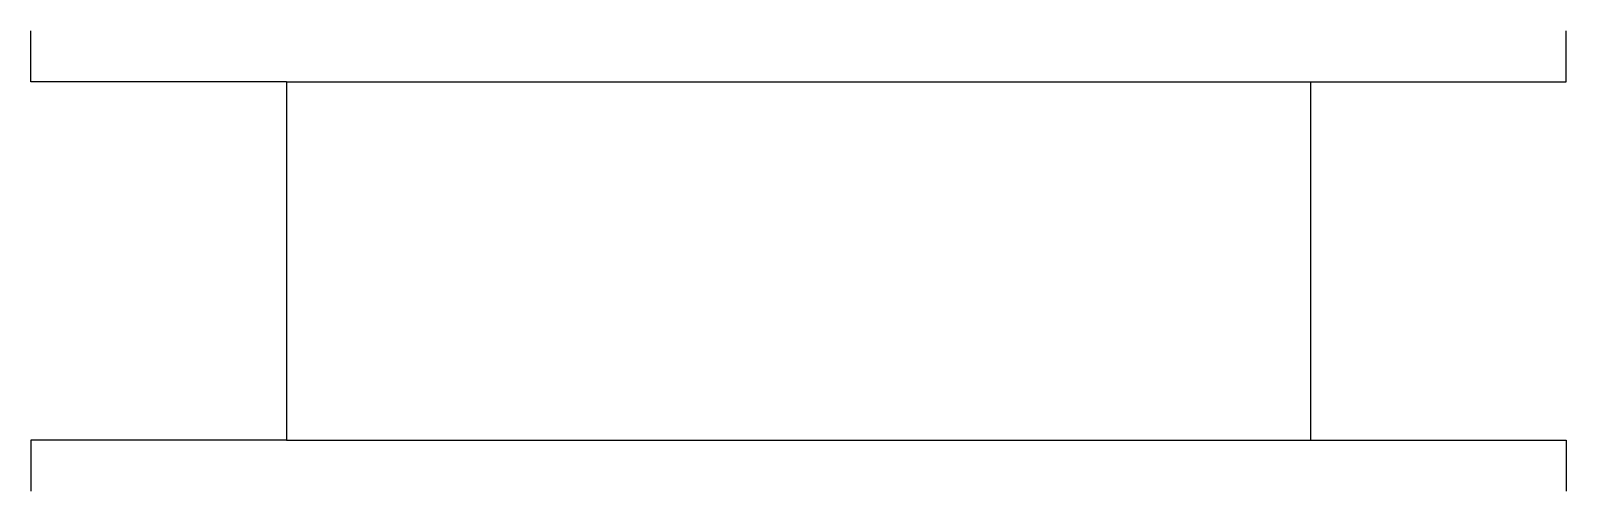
# Model space of a CAD drawing. Header units: metres. Extents: x 9.7 to 39.7, y 11.2 to 20.2.
import ezdxf

# ---------------------------------------------------------------- set-up
doc = ezdxf.new("R2010")
doc.units = ezdxf.units.M
doc.layers.add('1', color=7, linetype='Continuous')

msp = doc.modelspace()

# ---------------------------------------------------------------- linework, layer by layer
for p, q in [((9.66, 19.22), (9.66, 20.22)), ((39.66, 19.22), (39.66, 20.22)), ((14.66, 19.22), (9.66, 19.22)), ((14.66, 19.22), (14.66, 12.22)), ((34.66, 19.22), (34.66, 12.22)), ((34.66, 19.22), (39.66, 19.22)), ((14.66, 12.22), (9.66, 12.22)), ((9.66, 12.22), (9.66, 11.22)), ((34.66, 12.22), (39.66, 12.22)), ((39.66, 12.22), (39.66, 11.22))]:
    msp.add_line(p, q)
at = {"layer": '1'}
for p, q in [((14.66, 19.22), (34.66, 19.22)), ((14.66, 12.22), (34.66, 12.22))]:
    msp.add_line(p, q, dxfattribs=at)

doc.saveas('drawing.dxf')
